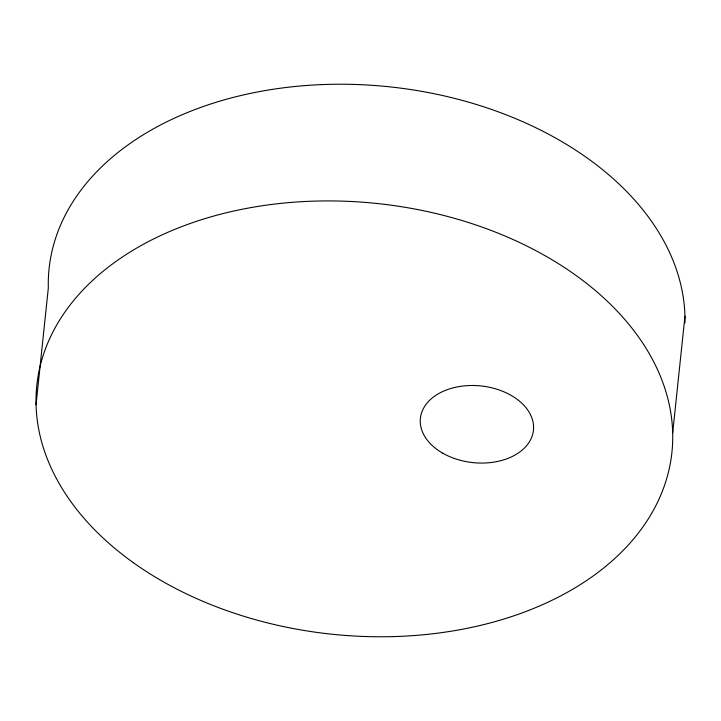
<?xml version="1.0" encoding="UTF-8"?>
<svg xmlns="http://www.w3.org/2000/svg" width="721" height="721" viewBox="0 0 721 721"><rect width="100%" height="100%" fill="white"/><g stroke="black" fill="none" stroke-linecap="round" stroke-linejoin="round"><path stroke-width="1.08" d="M36.05 404.742L48.316 288.058A319.313 216.543 6 0 1 365.817 84.925A319.313 216.543 6 0 1 684.977 322.891M672.684 432.942L684.95 316.258M442.712 453.167A56.842 38.546 6 0 0 533.152 432.249A56.842 38.546 6 0 0 454.897 387.411A56.842 38.546 6 0 0 442.712 453.167M133.304 562.65A319.313 216.543 6 0 0 663.311 488.748A319.313 216.543 6 0 0 266.491 205.134A319.313 216.543 6 0 0 133.304 562.65"/></g></svg>
